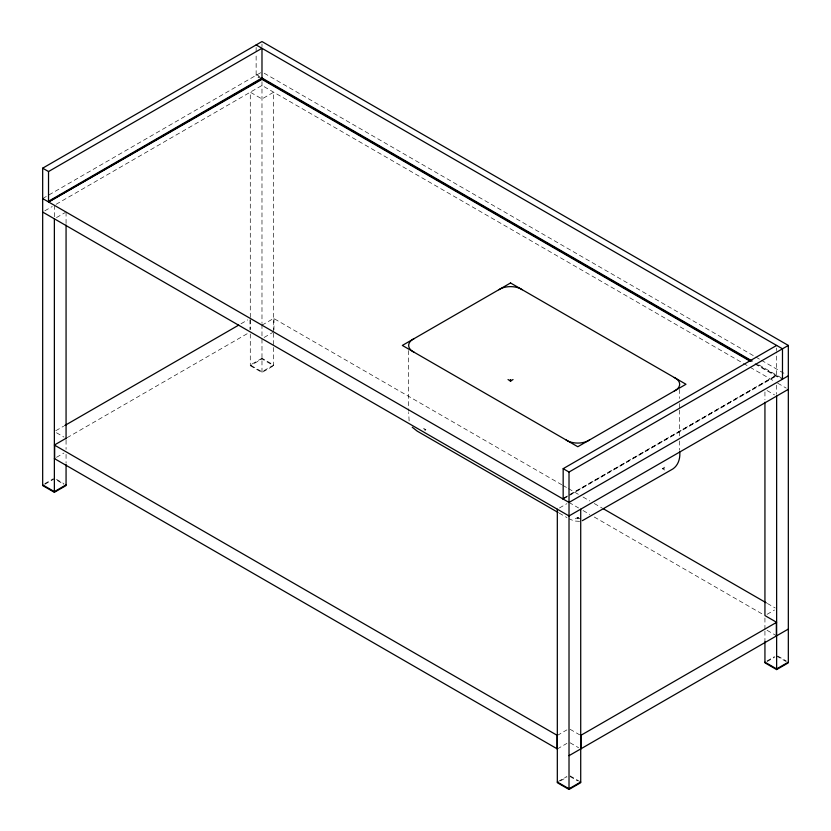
<?xml version="1.0" encoding="UTF-8"?>
<svg xmlns="http://www.w3.org/2000/svg" width="831" height="831" viewBox="0 0 831 831"><rect width="100%" height="100%" fill="white"/><g stroke="black" fill="none" stroke-linecap="round" stroke-linejoin="round"><path stroke-width="0.62" stroke-dasharray="4.16 3.12" d="M425.057 430.271L425.742 429.845L424.07 429.814M662.411 468.57L664.79 467.157M42.672 198.557L261.007 72.505M44.791 210.835L52.239 206.535M56.093 204.312L261.983 85.448L742.322 362.763M56.487 217.587L64.995 212.674M55.781 430.728L63.634 426.189M241.011 323.778L247.742 319.893M67.01 437.75L247.742 333.397M261.983 325.181L273.679 318.429L561.683 484.702M56.487 457.32L63.935 453.03M264.113 337.459L272.61 332.545M44.791 483.663L53.298 478.749M44.791 484.338L54.368 478.812L63.935 484.338M250.287 333.989L250.287 365.702L261.983 358.95L273.679 365.702L273.679 347.202M250.287 365.702L261.983 372.454L273.679 365.702M563.169 498.392L776.632 375.145L563.065 498.725M563.169 499.067L776.632 375.82L776.632 351.897M559.45 507.97L566.887 503.669M557.321 735.425L566.887 729.898M767.065 614.327L774.513 610.037M557.321 748.928L566.887 743.402M558.39 781.41L566.887 776.497M767.065 660.925L774.513 656.635M560.51 780.86L566.887 777.172M767.065 661.601L774.513 657.311M575.301 518.824L577.607 517.536M579.571 521.338L574.314 521.006L569.204 518.887M662.411 468.788L664.79 470.034M577.971 517.536L580.277 518.824M264.227 73.232L754.662 356.385M755.784 357.029L760.272 359.626M761.393 360.27L786.084 374.532M259.501 76.587C255.855 72.868 253.881 76.307 258.919 77.595M758.911 364.923L781.358 377.876M261.983 78.696L256.135 75.32L256.135 53.786M755.545 363.646L782.48 379.196M754.963 363.988L779.655 378.24M743.444 363.417L749.053 366.648M750.175 367.302L773.744 380.91M777.702 383.195L786.209 388.098M767.065 390.56L774.513 394.86M562.805 485.356L567.303 487.953M568.425 488.597L578.542 494.435M583.04 497.031L589.781 500.927M594.279 503.524L602.143 508.063M767.356 603.451L775.219 607.991M569.017 502.443L578.584 507.97M583.04 510.535L589.781 514.431M594.279 517.027L763.98 615.002M767.065 630.293L776.632 635.819M559.149 513.08L566.971 517.599M777.702 656.012L786.209 660.925M776.632 656.075L786.209 661.601M56.487 432.764L63.935 437.064M570.087 729.286L579.654 734.812M570.087 742.789L578.584 747.703M56.487 479.362L63.935 483.663M570.087 775.884L579.654 781.41M570.087 776.559L577.524 780.86M423.54 428.329L425.919 429.741M409.122 420.933L408.665 412.477M776.632 348.023L776.632 350.599M776.632 385.169L776.632 394.216M764.936 391.92L764.936 399.669M764.936 618.015L764.936 629.836M764.936 631.124L764.936 641.47M679.665 389.427L679.665 398.444M679.665 403.606L679.665 408.759M679.665 410.047L679.665 435.839M679.665 440.991L679.665 450.018M408.665 350.589L408.665 411.189M273.97 318.595L273.97 329.647M273.679 331.933L273.679 92.199L261.983 98.951L250.287 92.199L250.287 318.47M273.679 333.21L273.679 345.935M261.983 44.085L261.983 46.619M261.983 81.76L261.983 323.363M261.983 324.433L261.983 372.454M256.135 47.46L256.135 52.675M250.287 319.655L250.287 329.481M249.996 319.821L249.996 329.647M66.065 212.061L66.065 223.726M66.065 440.139L66.065 449.342M66.065 454.349L66.065 463.251M54.368 205.309L54.368 216.953M578.532 518.035L577.794 518.565L577.057 518.035L578.532 518.035M663.273 468.258L662.577 468.684L664.249 468.653L663.273 468.258M261.983 358.275L250.287 365.027L261.983 371.779L273.679 365.027L261.983 358.275"/><path stroke-width="1.25" d="M782.48 378.521L781.898 379.538M563.169 498.392L562.587 498.725M510.722 380.993L513.028 379.538M66.065 464.529L66.065 485.564L54.368 492.316L42.672 485.564L42.672 168.174L261.983 41.55L788.328 345.436L788.328 662.826L776.632 669.589L764.936 662.826L764.936 641.47M48.52 171.55L261.983 48.302L261.983 78.696L48.52 201.933L48.52 171.55L42.672 168.174M64.766 425.534L238.767 325.077M66.065 438.29L54.368 445.042L557.321 735.425M66.065 484.889L54.368 491.64L42.672 484.889M563.169 499.067L563.169 468.674L776.632 345.436M563.169 468.674L569.017 472.05L788.328 345.436M788.328 375.82L569.017 502.443L42.672 198.557M788.328 389.334L569.017 515.947L42.672 212.061M580.713 735.425L776.632 622.315L764.936 615.563L764.936 402.256M569.017 755.68L788.328 629.067M580.713 782.023L569.017 788.775L557.321 782.023M788.328 662.151L776.632 668.913L764.936 662.151M557.321 509.195L557.321 782.698L569.017 789.45L580.713 782.698L580.713 509.195M582.354 520.673L671.074 469.982C678.013 466.638 680.61 458.546 679.665 451.306M256.135 44.926L782.48 348.812L782.48 379.196M261.744 77.875L752.18 361.028M261.744 78.55L751.058 361.059M261.163 78.893L750.476 361.392M603.264 508.717L766.224 602.797M558.027 512.436L417.245 431.154L412.259 427.227M54.368 458.556L557.321 748.928M508.042 379.538L510.348 380.993M776.632 396.086L776.632 669.589M776.341 622.481L776.341 635.985M581.004 735.258L581.004 748.762M569.017 472.05L569.017 789.45M557.03 735.258L557.03 748.762M66.065 225.024L66.065 438.841M54.659 445.219L54.659 458.722M54.368 218.813L54.368 492.316M498.839 289.728A15.415 8.902 0 0 1 522.232 289.728M414.035 352.188A15.415 8.902 0 0 1 414.035 338.684M589.491 439.973A15.415 8.902 0 0 1 566.098 439.973M674.284 377.513A15.415 8.902 0 0 1 674.284 391.017M510.535 379.902L509.798 380.494L510.535 380.899L511.273 380.494L510.535 379.902M261.983 78.021L48.52 201.258L48.759 201.943L262.565 79.028L261.983 78.021M510.535 282.966L402.339 345.436L577.794 446.735L685.99 384.265L510.535 282.966"/></g></svg>
